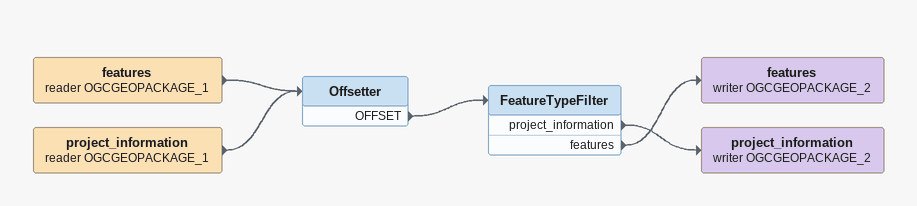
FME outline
features (reader OGCGEOPACKAGE_1)
    -> Offsetter
project_information (reader OGCGEOPACKAGE_1)
    -> Offsetter
Offsetter
    OFFSET -> FeatureTypeFilter
FeatureTypeFilter
    project_information -> project_information (writer OGCGEOPACKAGE_2)
    features -> features (writer OGCGEOPACKAGE_2)
features (writer OGCGEOPACKAGE_2)
project_information (writer OGCGEOPACKAGE_2)
